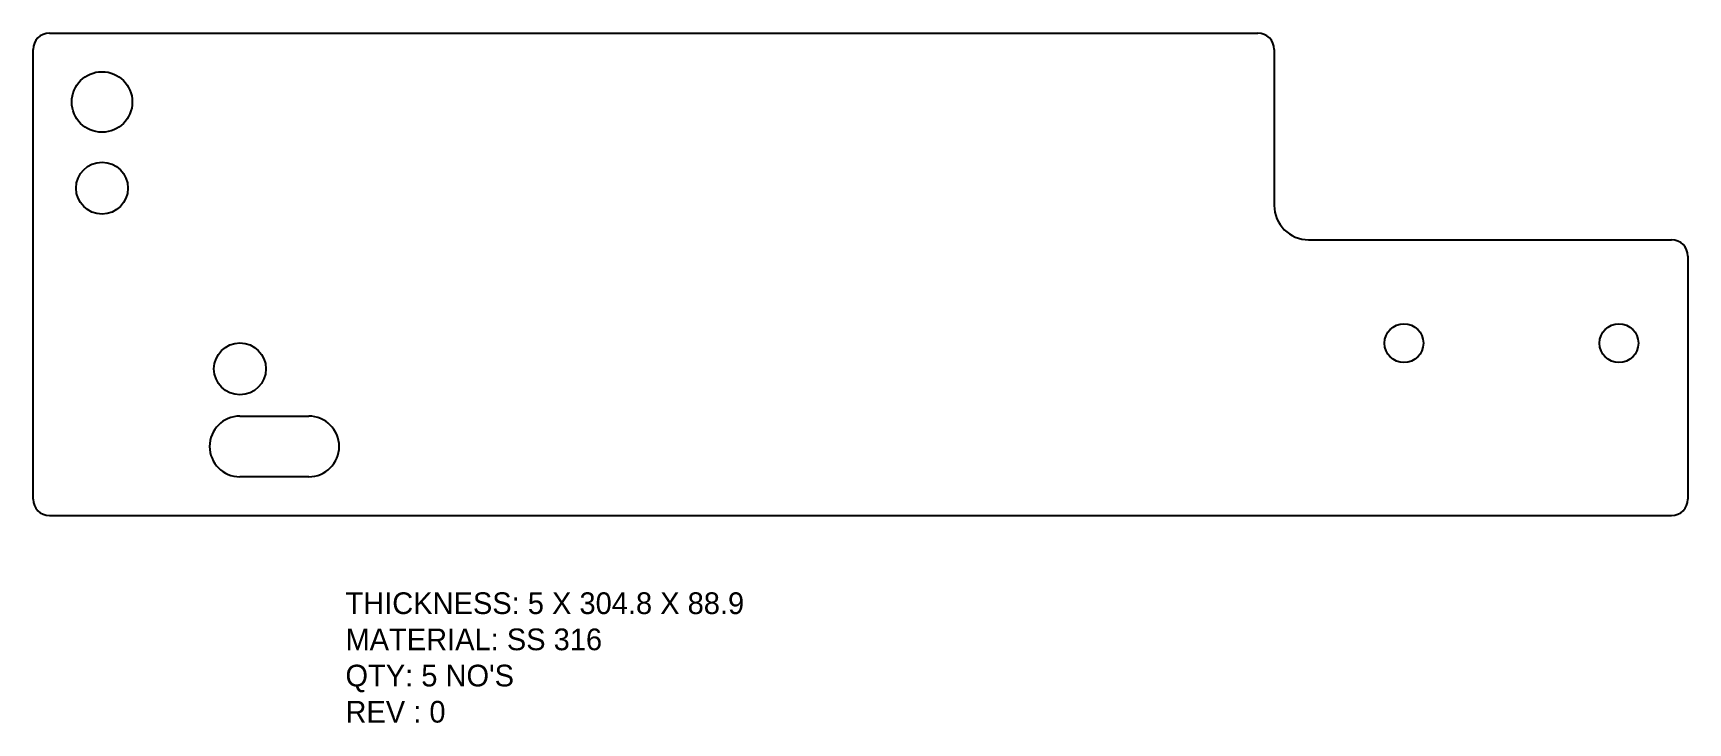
# Model space of a CAD drawing. Header units: inches. Extents: x 2407 to 2712, y -218 to -90.
import ezdxf

# ---------------------------------------------------------------- set-up
doc = ezdxf.new("R2010")
doc.units = ezdxf.units.IN
doc.header["$MEASUREMENT"] = 0
doc.layers.add('LaserCutting', color=3, linetype='Continuous')

msp = doc.modelspace()

# ---------------------------------------------------------------- linework, layer by layer
at = {"layer": 'LaserCutting'}
for p, q in [((2410.07, -90.46), (2632.67, -90.46)), ((2407.07, -176.36), (2407.07, -93.46)), ((2635.67, -93.46), (2635.67, -122.21)), ((2642.02, -128.56), (2708.87, -128.56)), ((2711.87, -131.56), (2711.87, -176.36)), ((2445.17, -161.06), (2457.87, -161.06)), ((2445.17, -172.21), (2457.87, -172.21)), ((2410.07, -179.36), (2708.87, -179.36))]:
    msp.add_line(p, q, dxfattribs=at)
for centre, radius in [((2419.77, -103.16), 5.58), ((2419.77, -119.04), 4.78), ((2659.57, -147.61), 3.58), ((2699.17, -147.61), 3.58), ((2445.17, -152.34), 4.78)]:
    msp.add_circle(centre, radius, dxfattribs=at)
for centre, radius, start, end in [((2410.07, -93.46), 3, 90, 180), ((2632.67, -93.46), 3, 0, 90), ((2642.02, -122.21), 6.35, 180, 270), ((2708.87, -131.56), 3, 0, 90), ((2445.17, -166.64), 5.58, 90, 270), ((2457.87, -166.64), 5.58, 270, 90), ((2410.07, -176.36), 3, 180, 270), ((2708.87, -176.36), 3, 270, 360)]:
    msp.add_arc(centre, radius, start, end, dxfattribs=at)

# ---------------------------------------------------------------- texts
at = {"layer": 'LaserCutting', "insert": (2464.61, -193.53), "char_height": 4, "width": 174.5146, "attachment_point": 1}
msp.add_mtext("{\\fCentury Gothic|b0|i0|c0|p18;THICKNESS: 5 X 304.8 X 88.9\\PMATERIAL: SS 316\\PQTY: 5 NO'S\\PREV : 0}", dxfattribs=at)

doc.saveas('drawing.dxf')
